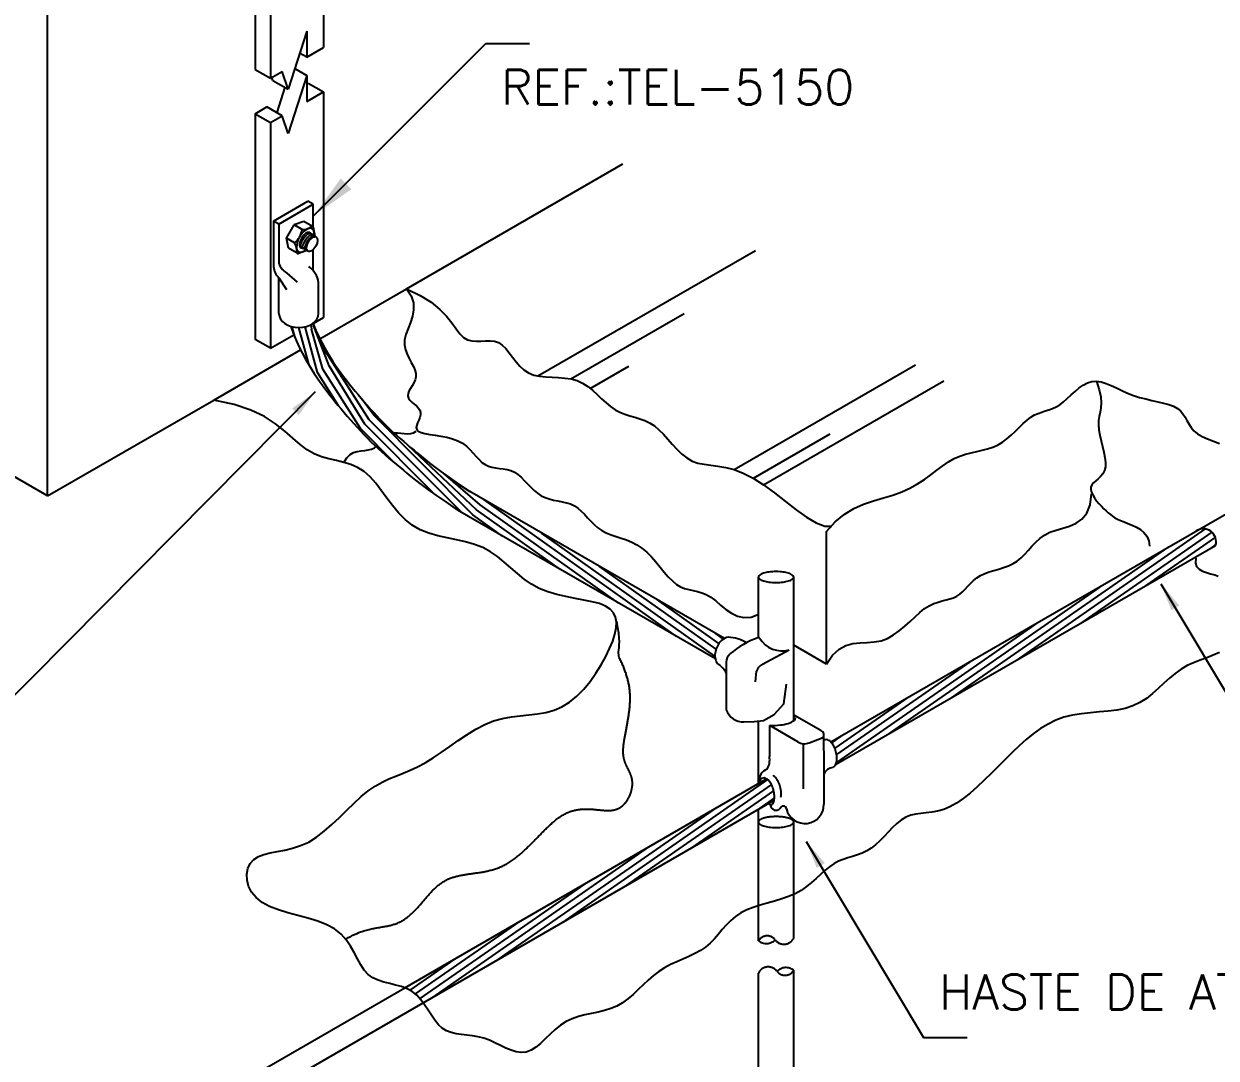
# Model space of a CAD drawing. Header units: millimetres. Extents: x -5101 to -5085.3, y -4733.9 to -4718.3.
# Drawn here: x -5095.69 to -5088.86, y -4730.25 to -4724.32 of the extents above; entities that cross this region are included whole.
import ezdxf

# ---------------------------------------------------------------- set-up
doc = ezdxf.new("R2010")
doc.units = ezdxf.units.MM
doc.header["$LTSCALE"] = 10
doc.linetypes.add('DASHEDX2', pattern=[1.5, 1, -0.5])
doc.layers.add('Termotécnica', color=7, linetype='Continuous')
doc.styles.add('r80', font='romans.shx')

msp = doc.modelspace()

# ---------------------------------------------------------------- linework, layer by layer
at = {"layer": 'Termotécnica', "color": 2}
for p, q in [((-5095.5558, -4727.0241), (-5095.5558, -4718.7488)), ((-5094.3671, -4722.2445), (-5094.3671, -4724.58)), ((-5094.2796, -4722.2228), (-5094.2796, -4724.6305)), ((-5093.9758, -4723.7184), (-5093.9758, -4724.455)), ((-5094.0714, -4724.3609), (-5094.1778, -4724.693)), ((-5094.0714, -4724.3609), (-5094.0714, -4724.5102)), ((-5094.1119, -4724.4869), (-5094.1117, -4724.4867)), ((-5094.0714, -4724.5102), (-5094.1119, -4724.4869)), ((-5094.0714, -4724.5102), (-5093.9758, -4724.455)), ((-5094.3671, -4724.58), (-5094.2796, -4724.6305)), ((-5094.14, -4724.5752), (-5094.0714, -4724.6149)), ((-5094.2796, -4724.6305), (-5094.2116, -4724.5912)), ((-5094.2652, -4724.6425), (-5094.2709, -4724.6254)), ((-5094.2652, -4724.6425), (-5094.1778, -4724.693)), ((-5094.1778, -4724.693), (-5094.2116, -4724.5912)), ((-5094.0714, -4724.6149), (-5094.1778, -4724.947)), ((-5094.0714, -4724.6149), (-5094.0714, -4724.7642)), ((-5094.1966, -4724.6822), (-5094.243, -4724.827)), ((-5094.0714, -4724.6632), (-5094.0633, -4724.6585)), ((-5094.0714, -4724.7642), (-5093.9758, -4724.709)), ((-5094.0633, -4724.6585), (-5093.9758, -4724.709)), ((-5093.9758, -4724.709), (-5093.9758, -4726.0025)), ((-5094.3671, -4724.8339), (-5094.2991, -4724.7946)), ((-5094.3671, -4724.8339), (-5094.2796, -4724.8844)), ((-5094.3671, -4724.8339), (-5094.3671, -4726.1274)), ((-5094.2116, -4724.8451), (-5094.2991, -4724.7946)), ((-5094.2796, -4724.8844), (-5094.2116, -4724.8451)), ((-5094.1778, -4724.947), (-5094.2116, -4724.8451)), ((-5094.2796, -4724.8844), (-5094.2796, -4726.1779)), ((-5094.2796, -4724.8844), (-5094.2796, -4726.1779)), ((-5094.1875, -4725.5471), (-5094.1432, -4725.4704)), ((-5094.0879, -4725.4512), (-5094.1432, -4725.4704)), ((-5094.0972, -4725.497), (-5094.1432, -4725.4704)), ((-5094.0377, -4725.4802), (-5094.0879, -4725.4512)), ((-5094.0628, -4725.5134), (-5094.0639, -4725.5218)), ((-5094.0504, -4725.5178), (-5094.0518, -4725.5288)), ((-5094.0383, -4725.5247), (-5094.0398, -4725.5357)), ((-5094.0237, -4725.5365), (-5094.0334, -4725.4862)), ((-5094.0263, -4725.5317), (-5094.0271, -4725.538)), ((-5094.1765, -4725.6046), (-5094.1875, -4725.5471)), ((-5094.1414, -4725.5737), (-5094.1875, -4725.5471)), ((-5094.1263, -4725.6336), (-5094.1765, -4725.6046)), ((-5094.1072, -4725.5993), (-5094.0964, -4725.5932)), ((-5094.0953, -4725.6063), (-5094.0844, -4725.6001)), ((-5094.0834, -4725.6129), (-5094.0725, -4725.6067)), ((-5094.0705, -4725.6175), (-5094.1189, -4725.6343)), ((-5094.2305, -4725.979), (-5094.2305, -4725.7754)), ((-5094.004, -4725.979), (-5094.004, -4725.8013)), ((-5093.9962, -4726.1237), (-5093.5006, -4725.8376)), ((-5094.0341, -4726.0362), (-5093.9758, -4726.0025)), ((-5094.2796, -4726.1779), (-5094.3671, -4726.1274)), ((-5094.2796, -4726.1779), (-5094.1457, -4726.1006)), ((-5094.6042, -4726.4747), (-5094.1064, -4726.1873)), ((-5094.0223, -4726.428), (-5095.9191, -4728.3412)), ((-5091.0926, -4727.9885), (-5091.0926, -4727.2281)), ((-5091.4837, -4727.8361), (-5091.4837, -4727.4891)), ((-5091.2812, -4728.3124), (-5091.2812, -4727.4891)), ((-5089.1782, -4727.528), (-5088.5069, -4728.6504)), ((-5091.46, -4727.9874), (-5091.3066, -4727.9069)), ((-5091.0926, -4727.9885), (-5091.2812, -4727.8796)), ((-5091.6675, -4727.9757), (-5091.6675, -4728.2506)), ((-5091.5008, -4728.0886), (-5091.4941, -4728.0286)), ((-5091.4837, -4728.673), (-5091.4837, -4728.3146)), ((-5091.4206, -4728.3406), (-5091.4206, -4728.5176)), ((-5091.258, -4728.4339), (-5091.418, -4728.3406)), ((-5091.1262, -4728.369), (-5091.2771, -4728.283)), ((-5091.1082, -4728.4853), (-5091.1082, -4728.3961)), ((-5091.2279, -4728.4443), (-5091.2279, -4728.702)), ((-5091.1926, -4728.4384), (-5091.1183, -4728.4112)), ((-5091.1082, -4728.4853), (-5091.1082, -4728.7913)), ((-5091.4837, -4728.8932), (-5091.4837, -4728.8196)), ((-5091.2095, -4729.0045), (-5090.5382, -4730.1268)), ((-5090.5382, -4730.1268), (-5090.2882, -4730.1268))]:
    msp.add_line(p, q, dxfattribs=at)
at = {"layer": 'Termotécnica', "color": 2, "ltscale": 1.6}
for p, q in [((-5094.0302, -4725.4175), (-5093.0446, -4724.4319)), ((-5093.0446, -4724.4319), (-5092.7946, -4724.4319)), ((-5094.2609, -4725.4487), (-5094.0643, -4725.3352)), ((-5094.034, -4725.3527), (-5094.0643, -4725.3352)), ((-5094.2306, -4725.4661), (-5094.034, -4725.3527)), ((-5094.034, -4725.4841), (-5094.034, -4725.3527)), ((-5094.2609, -4725.4487), (-5094.2609, -4725.7094)), ((-5094.2306, -4725.4661), (-5094.2609, -4725.4487)), ((-5094.2306, -4725.4661), (-5094.2306, -4725.6919)), ((-5094.034, -4725.7331), (-5094.034, -4725.6113)), ((-5094.1853, -4725.7468), (-5094.1256, -4725.7991)), ((-5094.2314, -4725.7741), (-5094.1873, -4725.8402))]:
    msp.add_line(p, q, dxfattribs=at)
at = {"layer": 'Termotécnica', "color": 3}
for p, q in [((-5095.5558, -4727.0241), (-5099.0793, -4724.9898)), ((-5093.5006, -4725.8376), (-5092.2598, -4725.1212)), ((-5095.5558, -4727.0241), (-5094.6042, -4726.4747)), ((-5091.6783, -4727.8413), (-5093.1364, -4726.9994)), ((-5091.7303, -4727.9579), (-5093.2077, -4727.1049)), ((-5091.0691, -4728.4336), (-5088.9662, -4727.2194)), ((-5091.041, -4728.564), (-5088.8643, -4727.3073)), ((-5093.5101, -4729.8429), (-5091.4367, -4728.6458)), ((-5093.4048, -4729.9288), (-5091.3936, -4728.7676))]:
    msp.add_line(p, q, dxfattribs=at)
at = {"layer": 'Termotécnica', "color": 1}
for p, q in [((-5092.747, -4726.3363), (-5091.5008, -4725.6168)), ((-5092.558, -4726.3535), (-5091.9084, -4725.9784)), ((-5094.1382, -4726.1186), (-5094.1557, -4726.0547)), ((-5094.0581, -4726.2753), (-5094.1171, -4726.0597)), ((-5094.0092, -4726.3177), (-5094.081, -4726.0553)), ((-5093.9788, -4726.2985), (-5094.0433, -4726.0692)), ((-5093.9424, -4726.2787), (-5094.0366, -4726.036)), ((-5093.7129, -4726.5875), (-5093.992, -4726.1499)), ((-5093.7384, -4726.6129), (-5093.9424, -4726.2787)), ((-5092.4468, -4726.4086), (-5092.2265, -4726.2814)), ((-5091.6223, -4726.8735), (-5090.5829, -4726.2734)), ((-5093.8891, -4726.5076), (-5094.0092, -4726.3177)), ((-5093.7639, -4726.6382), (-5093.9788, -4726.2985)), ((-5091.4541, -4726.9605), (-5090.4221, -4726.3646)), ((-5093.6874, -4726.5622), (-5093.753, -4726.472)), ((-5093.1193, -4727.1333), (-5093.6874, -4726.5622)), ((-5093.3406, -4727.0129), (-5093.7384, -4726.6129)), ((-5093.1856, -4727.1177), (-5093.7129, -4726.5875)), ((-5093.572, -4726.8311), (-5093.7639, -4726.6382)), ((-5091.5126, -4726.9224), (-5091.072, -4726.668)), ((-5093.0985, -4727.104), (-5093.5208, -4726.706)), ((-5093.0777, -4727.0747), (-5093.2864, -4726.8955)), ((-5092.6179, -4727.4454), (-5093.0985, -4727.104)), ((-5092.2865, -4727.6367), (-5093.0777, -4727.0747)), ((-5091.9551, -4727.8281), (-5093.0568, -4727.0454)), ((-5092.9493, -4727.2541), (-5093.1193, -4727.1333)), ((-5091.7325, -4727.9421), (-5092.7254, -4727.2367)), ((-5088.9231, -4727.2135), (-5090.0073, -4727.9672)), ((-5088.8858, -4727.2314), (-5089.6355, -4727.7525)), ((-5089.134, -4727.3164), (-5090.3792, -4728.1819)), ((-5088.8656, -4727.2612), (-5089.2636, -4727.5378)), ((-5088.8632, -4727.3033), (-5088.8917, -4727.3231)), ((-5091.7263, -4727.9024), (-5092.394, -4727.428)), ((-5089.5059, -4727.5311), (-5090.7511, -4728.3966)), ((-5091.7098, -4727.87), (-5092.0626, -4727.6194)), ((-5089.8777, -4727.7458), (-5091.0362, -4728.551)), ((-5091.6837, -4727.8444), (-5091.7312, -4727.8107)), ((-5090.2496, -4727.9605), (-5091.0355, -4728.5068)), ((-5090.6215, -4728.1752), (-5091.0458, -4728.4701)), ((-5090.9934, -4728.3899), (-5091.0641, -4728.439)), ((-5091.4307, -4728.6501), (-5092.6104, -4729.4701)), ((-5091.4089, -4728.6787), (-5092.2386, -4729.2554)), ((-5091.3962, -4728.7136), (-5091.8667, -4729.0407)), ((-5091.7263, -4728.8118), (-5092.9823, -4729.6848)), ((-5091.3919, -4728.7545), (-5091.4948, -4728.826)), ((-5092.109, -4729.034), (-5093.3542, -4729.8995)), ((-5092.4808, -4729.2486), (-5093.4241, -4729.9043)), ((-5092.8527, -4729.4633), (-5093.4498, -4729.8784)), ((-5093.2246, -4729.678), (-5093.4812, -4729.8564))]:
    msp.add_line(p, q, dxfattribs=at)
at = {"layer": 'Termotécnica', "color": 1, "linetype": 'DASHEDX2'}
for p, q in [((-5088.9662, -4727.2194), (-5087.3275, -4726.2733)), ((-5091.4837, -4729.5739), (-5091.4837, -4728.8932)), ((-5091.2812, -4729.5578), (-5091.2812, -4728.8932)), ((-5091.4837, -4730.9023), (-5091.4837, -4729.7587)), ((-5091.2812, -4730.9023), (-5091.2812, -4729.7427)), ((-5095.6162, -4731.0589), (-5093.5101, -4729.8429)), ((-5095.5109, -4731.1447), (-5093.4048, -4729.9288))]:
    msp.add_line(p, q, dxfattribs=at)
at = {"layer": 'Termotécnica', "color": 2}
for points in [[(-5093.5006, -4725.8376), (-5093.4733, -4725.8783), (-5093.4604, -4725.9181), (-5093.4588, -4725.9568), (-5093.4654, -4725.9944), (-5093.477, -4726.0305), (-5093.4905, -4726.0652), (-5093.5027, -4726.0983), (-5093.5104, -4726.1295), (-5093.5113, -4726.1589), (-5093.5062, -4726.1865), (-5093.4969, -4726.2124), (-5093.485, -4726.2368), (-5093.4723, -4726.2598), (-5093.4604, -4726.2816), (-5093.4511, -4726.3024), (-5093.4459, -4726.3222), (-5093.4462, -4726.3412), (-5093.4509, -4726.3594), (-5093.4586, -4726.3767), (-5093.4679, -4726.3933), (-5093.4774, -4726.409), (-5093.4855, -4726.4238), (-5093.4909, -4726.4378), (-5093.492, -4726.4509), (-5093.488, -4726.4632), (-5093.4798, -4726.4749), (-5093.4687, -4726.4862), (-5093.4561, -4726.4973), (-5093.4434, -4726.5086), (-5093.432, -4726.5203), (-5093.4233, -4726.5326), (-5093.4187, -4726.5459), (-5093.419, -4726.5601), (-5093.4231, -4726.575), (-5093.4293, -4726.5902), (-5093.4359, -4726.6052), (-5093.4413, -4726.6195), (-5093.4437, -4726.6327), (-5093.4414, -4726.6443), (-5093.4328, -4726.6539), (-5093.4167, -4726.6613), (-5093.394, -4726.6669), (-5093.3664, -4726.6716), (-5093.3353, -4726.6761), (-5093.3022, -4726.6812), (-5093.2686, -4726.6876), (-5093.2361, -4726.6961), (-5093.2061, -4726.7075), (-5093.1798, -4726.7222), (-5093.1568, -4726.7395), (-5093.1365, -4726.7585), (-5093.1181, -4726.7782), (-5093.101, -4726.7977), (-5093.0844, -4726.8159), (-5093.0676, -4726.8319), (-5093.0499, -4726.8447), (-5093.0309, -4726.8537), (-5093.0105, -4726.8597), (-5092.9893, -4726.8635), (-5092.9675, -4726.8663), (-5092.9455, -4726.8692), (-5092.9236, -4726.873), (-5092.9022, -4726.8789), (-5092.8816, -4726.888), (-5092.862, -4726.9008), (-5092.8432, -4726.9168), (-5092.8249, -4726.9349), (-5092.8067, -4726.9542), (-5092.7883, -4726.9737), (-5092.7693, -4726.9924), (-5092.7494, -4727.0092), (-5092.7283, -4727.0233), (-5092.7057, -4727.0339), (-5092.6819, -4727.0416), (-5092.6574, -4727.0475), (-5092.6325, -4727.0523), (-5092.6078, -4727.0571), (-5092.5835, -4727.0628), (-5092.5602, -4727.0703), (-5092.5382, -4727.0806), (-5092.5179, -4727.0943), (-5092.4987, -4727.1108), (-5092.4803, -4727.1294), (-5092.4621, -4727.1491), (-5092.4434, -4727.1691), (-5092.424, -4727.1886), (-5092.4031, -4727.2067), (-5092.3802, -4727.2225), (-5092.3551, -4727.2356), (-5092.328, -4727.2466), (-5092.2993, -4727.2564), (-5092.2697, -4727.2661), (-5092.2395, -4727.2766), (-5092.2093, -4727.289), (-5092.1796, -4727.3042), (-5092.1507, -4727.3231), (-5092.1232, -4727.3464), (-5092.0968, -4727.3731), (-5092.0715, -4727.4019), (-5092.047, -4727.4315), (-5092.0231, -4727.4605), (-5091.9997, -4727.4876), (-5091.9764, -4727.5115), (-5091.9532, -4727.5308), (-5091.9298, -4727.5446), (-5091.9062, -4727.5541), (-5091.8822, -4727.5608), (-5091.8579, -4727.5661), (-5091.8332, -4727.5716), (-5091.8079, -4727.5788), (-5091.7821, -4727.5893), (-5091.7557, -4727.6046), (-5091.7284, -4727.6254), (-5091.7, -4727.6495), (-5091.6701, -4727.6741), (-5091.6381, -4727.6962), (-5091.6036, -4727.7129), (-5091.5662, -4727.7212), (-5091.5255, -4727.7182), (-5091.481, -4727.7009)], [(-5093.5006, -4725.8376), (-5093.4216, -4725.8748), (-5093.3587, -4725.9145), (-5093.3094, -4725.955), (-5093.2709, -4725.9948), (-5093.2406, -4726.0324), (-5093.216, -4726.0661), (-5093.1944, -4726.0943), (-5093.1731, -4726.1156), (-5093.1501, -4726.1288), (-5093.1254, -4726.1354), (-5093.0996, -4726.1373), (-5093.0732, -4726.1365), (-5093.0466, -4726.1349), (-5093.0206, -4726.1346), (-5092.9957, -4726.1374), (-5092.9723, -4726.1454), (-5092.9509, -4726.1598), (-5092.9309, -4726.1797), (-5092.9116, -4726.2033), (-5092.8923, -4726.2291), (-5092.8722, -4726.2552), (-5092.8507, -4726.2801), (-5092.8269, -4726.3022), (-5092.8002, -4726.3196), (-5092.7701, -4726.3314), (-5092.7371, -4726.3384), (-5092.7021, -4726.3421), (-5092.6657, -4726.344), (-5092.6287, -4726.3456), (-5092.5921, -4726.3483), (-5092.5564, -4726.3537), (-5092.5225, -4726.3632), (-5092.491, -4726.3778), (-5092.4617, -4726.3968), (-5092.434, -4726.4188), (-5092.4075, -4726.4426), (-5092.3818, -4726.4669), (-5092.3563, -4726.4905), (-5092.3307, -4726.5122), (-5092.3045, -4726.5306), (-5092.2774, -4726.5449), (-5092.2494, -4726.5559), (-5092.2209, -4726.5648), (-5092.1921, -4726.573), (-5092.1633, -4726.5816), (-5092.1348, -4726.5918), (-5092.1068, -4726.605), (-5092.0796, -4726.6223), (-5092.0534, -4726.6445), (-5092.0278, -4726.6706), (-5092.0025, -4726.699), (-5091.9769, -4726.7283), (-5091.9507, -4726.757), (-5091.9234, -4726.7835), (-5091.8946, -4726.8064), (-5091.8639, -4726.8241), (-5091.8308, -4726.8357), (-5091.7952, -4726.843), (-5091.7567, -4726.8481), (-5091.7152, -4726.8534), (-5091.6704, -4726.8611), (-5091.622, -4726.8735), (-5091.57, -4726.8929), (-5091.5139, -4726.9215), (-5091.4541, -4726.9605), (-5091.3917, -4727.0067), (-5091.3286, -4727.056), (-5091.2665, -4727.1039), (-5091.2072, -4727.1463), (-5091.1523, -4727.179), (-5091.1037, -4727.1975), (-5091.063, -4727.1978)], [(-5091.0926, -4727.2281), (-5091.0445, -4727.1728), (-5090.9923, -4727.1299), (-5090.9372, -4727.097), (-5090.8806, -4727.0719), (-5090.8235, -4727.0521), (-5090.7672, -4727.0352), (-5090.713, -4727.0191), (-5090.662, -4727.0013), (-5090.6152, -4726.98), (-5090.5722, -4726.9557), (-5090.5325, -4726.9297), (-5090.4954, -4726.9028), (-5090.4605, -4726.8764), (-5090.427, -4726.8513), (-5090.3945, -4726.8288), (-5090.3622, -4726.81), (-5090.3299, -4726.7955), (-5090.2974, -4726.7846), (-5090.2651, -4726.7762), (-5090.2331, -4726.7692), (-5090.2017, -4726.7625), (-5090.1711, -4726.7549), (-5090.1414, -4726.7454), (-5090.1129, -4726.7329), (-5090.0858, -4726.7165), (-5090.0599, -4726.697), (-5090.0351, -4726.6754), (-5090.0113, -4726.6528), (-5089.9883, -4726.6302), (-5089.966, -4726.6086), (-5089.9443, -4726.5891), (-5089.923, -4726.5728), (-5089.902, -4726.5602), (-5089.8812, -4726.5508), (-5089.8605, -4726.5435), (-5089.8399, -4726.5372), (-5089.8193, -4726.5309), (-5089.7986, -4726.5235), (-5089.7778, -4726.5141), (-5089.7568, -4726.5016), (-5089.7355, -4726.4853), (-5089.7138, -4726.4661), (-5089.6918, -4726.4455), (-5089.6692, -4726.4249), (-5089.6461, -4726.4054), (-5089.6224, -4726.3886), (-5089.598, -4726.3757), (-5089.5728, -4726.3681), (-5089.5467, -4726.3668), (-5089.5198, -4726.3711), (-5089.4919, -4726.3797), (-5089.463, -4726.3915), (-5089.4329, -4726.4054), (-5089.4016, -4726.4203), (-5089.3691, -4726.4349), (-5089.3353, -4726.4482), (-5089.3003, -4726.4593), (-5089.2646, -4726.4685), (-5089.2292, -4726.4766), (-5089.1947, -4726.4842), (-5089.1621, -4726.4918), (-5089.1321, -4726.5003), (-5089.1055, -4726.5103), (-5089.0831, -4726.5223), (-5089.0653, -4726.537), (-5089.0512, -4726.5538), (-5089.0394, -4726.5722), (-5089.0285, -4726.5917), (-5089.0172, -4726.6115), (-5089.0042, -4726.6312), (-5088.988, -4726.6501), (-5088.9673, -4726.6676), (-5088.9412, -4726.6834), (-5088.9106, -4726.6977), (-5088.8768, -4726.711), (-5088.8412, -4726.7236)], [(-5089.5467, -4726.3668), (-5089.5308, -4726.4159), (-5089.5224, -4726.4566), (-5089.5198, -4726.4904), (-5089.5215, -4726.5192), (-5089.5256, -4726.5446), (-5089.5304, -4726.5683), (-5089.5343, -4726.5919), (-5089.5357, -4726.6172), (-5089.5332, -4726.6454), (-5089.5275, -4726.676), (-5089.52, -4726.7081), (-5089.5117, -4726.7407), (-5089.504, -4726.7728), (-5089.4979, -4726.8036), (-5089.4947, -4726.8322), (-5089.4956, -4726.8574), (-5089.5014, -4726.8788), (-5089.5111, -4726.8968), (-5089.5235, -4726.912), (-5089.5372, -4726.9253), (-5089.5508, -4726.9373), (-5089.5632, -4726.9488), (-5089.5729, -4726.9605), (-5089.5787, -4726.9731), (-5089.5795, -4726.9872), (-5089.5759, -4727.0026), (-5089.5685, -4727.0187), (-5089.5583, -4727.0354), (-5089.546, -4727.052), (-5089.5324, -4727.0682), (-5089.5183, -4727.0835), (-5089.5045, -4727.0976), (-5089.4916, -4727.1102), (-5089.4793, -4727.1213), (-5089.4671, -4727.1313), (-5089.4544, -4727.1404), (-5089.4408, -4727.1489), (-5089.4256, -4727.1571), (-5089.4085, -4727.1651), (-5089.3888, -4727.1733), (-5089.3663, -4727.1819), (-5089.3422, -4727.1917), (-5089.318, -4727.2032), (-5089.2949, -4727.2172), (-5089.2745, -4727.2343), (-5089.2581, -4727.2552), (-5089.2473, -4727.2806), (-5089.2433, -4727.3111)], [(-5088.8415, -4727.9222), (-5088.8777, -4727.9374), (-5088.915, -4727.9513), (-5088.9527, -4727.965), (-5088.9902, -4727.9798), (-5089.0269, -4727.9967), (-5089.0623, -4728.0169), (-5089.0959, -4728.0412), (-5089.1284, -4728.0686), (-5089.1603, -4728.0979), (-5089.1925, -4728.1277), (-5089.2257, -4728.1569), (-5089.2605, -4728.1841), (-5089.2978, -4728.2081), (-5089.3383, -4728.2275), (-5089.3824, -4728.2414), (-5089.4296, -4728.251), (-5089.4791, -4728.2575), (-5089.5301, -4728.2623), (-5089.5818, -4728.2668), (-5089.6334, -4728.2725), (-5089.6841, -4728.2806), (-5089.733, -4728.2927), (-5089.7797, -4728.3097), (-5089.8243, -4728.3315), (-5089.8671, -4728.3575), (-5089.9085, -4728.3872), (-5089.949, -4728.4201), (-5089.9889, -4728.4557), (-5090.0286, -4728.4935), (-5090.0684, -4728.5329), (-5090.1087, -4728.5733), (-5090.1493, -4728.6139), (-5090.19, -4728.6536), (-5090.2305, -4728.6915), (-5090.2706, -4728.7267), (-5090.3101, -4728.7581), (-5090.3486, -4728.7847), (-5090.386, -4728.8057), (-5090.422, -4728.8204), (-5090.4567, -4728.83), (-5090.4901, -4728.8359), (-5090.5221, -4728.8398), (-5090.553, -4728.8431), (-5090.5826, -4728.8474), (-5090.611, -4728.8542), (-5090.6383, -4728.865), (-5090.6645, -4728.8809), (-5090.6898, -4728.9012), (-5090.7145, -4728.9244), (-5090.7388, -4728.9495), (-5090.763, -4728.9752), (-5090.7873, -4729.0001), (-5090.8119, -4729.0231), (-5090.8371, -4729.0429), (-5090.8631, -4729.0587), (-5090.8897, -4729.071), (-5090.9167, -4729.081), (-5090.944, -4729.0896), (-5090.9712, -4729.098), (-5090.9982, -4729.1072), (-5091.0248, -4729.1181), (-5091.0508, -4729.1319), (-5091.0761, -4729.1493), (-5091.101, -4729.1696), (-5091.1262, -4729.1921), (-5091.1521, -4729.2157), (-5091.1792, -4729.2396), (-5091.2082, -4729.2628), (-5091.2394, -4729.2846), (-5091.2734, -4729.3039), (-5091.3105, -4729.3202), (-5091.3501, -4729.334), (-5091.3911, -4729.3462), (-5091.4326, -4729.3576), (-5091.4737, -4729.3693), (-5091.5134, -4729.3819), (-5091.5508, -4729.3964), (-5091.585, -4729.4136), (-5091.6154, -4729.4342), (-5091.6425, -4729.4575), (-5091.6672, -4729.4828), (-5091.6904, -4729.5093), (-5091.7131, -4729.5359), (-5091.7361, -4729.5621), (-5091.7604, -4729.5868), (-5091.7869, -4729.6093), (-5091.8161, -4729.6291), (-5091.8478, -4729.6465), (-5091.8813, -4729.6626), (-5091.916, -4729.6779), (-5091.9512, -4729.6934), (-5091.9864, -4729.7098), (-5092.0208, -4729.728), (-5092.054, -4729.7487), (-5092.0854, -4729.7725), (-5092.1153, -4729.7985), (-5092.1444, -4729.8259), (-5092.1731, -4729.8536), (-5092.2019, -4729.8806), (-5092.2314, -4729.9059), (-5092.262, -4729.9285), (-5092.2944, -4729.9474), (-5092.3288, -4729.9619), (-5092.3649, -4729.973), (-5092.4021, -4729.9818), (-5092.4398, -4729.9897), (-5092.4776, -4729.9978), (-5092.5148, -4730.0074), (-5092.5508, -4730.0199), (-5092.5852, -4730.0364), (-5092.6176, -4730.0576), (-5092.6481, -4730.0825), (-5092.6771, -4730.1092), (-5092.7051, -4730.1361), (-5092.7323, -4730.1614), (-5092.7593, -4730.1836), (-5092.7863, -4730.2008), (-5092.8138, -4730.2113), (-5092.842, -4730.2141), (-5092.871, -4730.2101), (-5092.9007, -4730.2008), (-5092.931, -4730.188), (-5092.9619, -4730.173), (-5092.9932, -4730.1575), (-5093.025, -4730.1431), (-5093.0572, -4730.1312), (-5093.0895, -4730.1231), (-5093.1218, -4730.1179), (-5093.1537, -4730.1142), (-5093.1848, -4730.1109), (-5093.2148, -4730.1065), (-5093.2433, -4730.1), (-5093.27, -4730.0899), (-5093.2946, -4730.0749), (-5093.3168, -4730.0543), (-5093.3373, -4730.0291), (-5093.3569, -4730.0007), (-5093.3762, -4729.9707), (-5093.3961, -4729.9406), (-5093.4173, -4729.9119), (-5093.4406, -4729.8859), (-5093.4667, -4729.8644), (-5093.4962, -4729.8481), (-5093.5283, -4729.8361), (-5093.5619, -4729.8269), (-5093.5962, -4729.8188), (-5093.6301, -4729.8102), (-5093.6625, -4729.7997), (-5093.6925, -4729.7857), (-5093.719, -4729.7665), (-5093.7415, -4729.7412), (-5093.7613, -4729.7107), (-5093.7798, -4729.6766), (-5093.7988, -4729.6405), (-5093.8198, -4729.6038), (-5093.8446, -4729.568), (-5093.8748, -4729.5348), (-5093.9119, -4729.5055), (-5093.957, -4729.4814), (-5094.0086, -4729.4615), (-5094.0643, -4729.4444), (-5094.1219, -4729.4288), (-5094.1793, -4729.4134), (-5094.2341, -4729.3967), (-5094.2843, -4729.3775), (-5094.3274, -4729.3543), (-5094.3619, -4729.3263), (-5094.3874, -4729.2946), (-5094.4045, -4729.2605), (-5094.4135, -4729.2257), (-5094.4147, -4729.1915), (-5094.4084, -4729.1596), (-5094.395, -4729.1313), (-5094.3749, -4729.1082), (-5094.3485, -4729.0912), (-5094.3166, -4729.0791), (-5094.2801, -4729.07), (-5094.2399, -4729.0622), (-5094.1969, -4729.0539), (-5094.1521, -4729.0431), (-5094.1062, -4729.0282), (-5094.0603, -4729.0074), (-5094.0151, -4728.9793), (-5093.9707, -4728.9452), (-5093.927, -4728.9069), (-5093.8841, -4728.8661), (-5093.8419, -4728.8247), (-5093.8003, -4728.7843), (-5093.7594, -4728.7467), (-5093.719, -4728.7138), (-5093.6792, -4728.6867), (-5093.6396, -4728.6646), (-5093.6001, -4728.6459), (-5093.5602, -4728.6293), (-5093.5198, -4728.6132), (-5093.4786, -4728.5962), (-5093.4363, -4728.5768), (-5093.3925, -4728.5537), (-5093.3472, -4728.5257), (-5093.3004, -4728.494), (-5093.2524, -4728.4602), (-5093.2033, -4728.4258), (-5093.1534, -4728.3923), (-5093.1029, -4728.3614), (-5093.0519, -4728.3346), (-5093.0008, -4728.3135), (-5092.9496, -4728.2989), (-5092.8986, -4728.2897), (-5092.8481, -4728.2837), (-5092.7982, -4728.279), (-5092.7491, -4728.2736), (-5092.7011, -4728.2655), (-5092.6543, -4728.2528), (-5092.609, -4728.2334), (-5092.5654, -4728.206), (-5092.5238, -4728.1714), (-5092.4845, -4728.1313), (-5092.448, -4728.087), (-5092.4145, -4728.04), (-5092.3844, -4727.9919), (-5092.3581, -4727.9442), (-5092.3359, -4727.8983), (-5092.3182, -4727.8555), (-5092.3054, -4727.8161), (-5092.2981, -4727.7802), (-5092.2966, -4727.7478), (-5092.3016, -4727.719), (-5092.3134, -4727.694), (-5092.3326, -4727.6726), (-5092.3597, -4727.6551), (-5092.3948, -4727.6413), (-5092.4366, -4727.6302), (-5092.4835, -4727.6206), (-5092.534, -4727.6114), (-5092.5865, -4727.6013), (-5092.6393, -4727.5892), (-5092.6909, -4727.574), (-5092.7396, -4727.5543), (-5092.7843, -4727.5295), (-5092.8256, -4727.5006), (-5092.8646, -4727.469), (-5092.9024, -4727.4361), (-5092.9401, -4727.4033), (-5092.9787, -4727.3721), (-5093.0194, -4727.3438), (-5093.0631, -4727.32), (-5093.1106, -4727.3015), (-5093.1612, -4727.2872), (-5093.2138, -4727.2753), (-5093.2671, -4727.2641), (-5093.3202, -4727.2519), (-5093.3719, -4727.2371), (-5093.4211, -4727.2178), (-5093.4667, -4727.1925), (-5093.5079, -4727.1601), (-5093.5453, -4727.1218), (-5093.5799, -4727.0798), (-5093.6125, -4727.0361), (-5093.6442, -4726.9927), (-5093.6758, -4726.9515), (-5093.7084, -4726.9146), (-5093.7428, -4726.8841), (-5093.7797, -4726.8613), (-5093.8188, -4726.8446), (-5093.8596, -4726.8322), (-5093.9015, -4726.8219), (-5093.944, -4726.8115), (-5093.9865, -4726.7991), (-5094.0284, -4726.7824), (-5094.0692, -4726.7596), (-5094.109, -4726.7291), (-5094.1502, -4726.6926), (-5094.196, -4726.6523), (-5094.2495, -4726.6106), (-5094.3139, -4726.5697), (-5094.3923, -4726.5319), (-5094.4877, -4726.4995), (-5094.6042, -4726.4747)], [(-5093.5722, -4726.6626), (-5093.5702, -4726.6623), (-5093.5515, -4726.6624), (-5093.5321, -4726.6642), (-5093.5125, -4726.6664), (-5093.4934, -4726.6676), (-5093.4754, -4726.6665), (-5093.4591, -4726.6618), (-5093.445, -4726.6521)], [(-5093.8596, -4726.8322), (-5093.8426, -4726.8054), (-5093.8235, -4726.7872), (-5093.803, -4726.7756), (-5093.7817, -4726.769), (-5093.7601, -4726.7655), (-5093.739, -4726.7633), (-5093.7189, -4726.7607), (-5093.7004, -4726.7559), (-5093.684, -4726.7476), (-5093.6749, -4726.7406)], [(-5091.0926, -4727.9885), (-5091.0586, -4727.9375), (-5091.0217, -4727.9031), (-5090.9826, -4727.882), (-5090.9421, -4727.8706), (-5090.901, -4727.8656), (-5090.8599, -4727.8634), (-5090.8196, -4727.8606), (-5090.7807, -4727.8538), (-5090.744, -4727.8403), (-5090.7092, -4727.8209), (-5090.6763, -4727.7972), (-5090.6449, -4727.7708), (-5090.615, -4727.7432), (-5090.5862, -4727.7162), (-5090.5584, -4727.6912), (-5090.5314, -4727.67), (-5090.505, -4727.6535), (-5090.4793, -4727.6413), (-5090.4544, -4727.6323), (-5090.4305, -4727.6255), (-5090.4077, -4727.6197), (-5090.3862, -4727.6141), (-5090.366, -4727.6074), (-5090.3474, -4727.5988), (-5090.3303, -4727.5874), (-5090.3144, -4727.5736), (-5090.299, -4727.5581), (-5090.2836, -4727.5417), (-5090.2676, -4727.525), (-5090.2506, -4727.5087), (-5090.2318, -4727.4935), (-5090.2109, -4727.4802), (-5090.1873, -4727.4691), (-5090.1617, -4727.4597), (-5090.1346, -4727.4513), (-5090.1066, -4727.4431), (-5090.0786, -4727.4344), (-5090.051, -4727.4243), (-5090.0247, -4727.4121), (-5090.0002, -4727.3971), (-5089.9779, -4727.3788), (-5089.9572, -4727.3579), (-5089.9371, -4727.3353), (-5089.9167, -4727.3121), (-5089.895, -4727.2892), (-5089.8712, -4727.2677), (-5089.8442, -4727.2484), (-5089.8132, -4727.2326), (-5089.7776, -4727.2203), (-5089.7393, -4727.2095), (-5089.7004, -4727.1972), (-5089.6632, -4727.1805), (-5089.6297, -4727.1566), (-5089.6024, -4727.1224), (-5089.5833, -4727.0752), (-5089.5747, -4727.012)], [(-5088.9781, -4727.3817), (-5088.9803, -4727.4089), (-5088.9733, -4727.4294), (-5088.9591, -4727.4444), (-5088.9396, -4727.4554), (-5088.9168, -4727.4635), (-5088.8928, -4727.4702), (-5088.8695, -4727.4767), (-5088.8488, -4727.4843)], [(-5093.8479, -4729.5644), (-5093.8331, -4729.5556), (-5093.8193, -4729.548), (-5093.8064, -4729.5414), (-5093.7944, -4729.5357), (-5093.7832, -4729.5309), (-5093.7727, -4729.5267), (-5093.7629, -4729.523), (-5093.7537, -4729.5198), (-5093.745, -4729.517), (-5093.7368, -4729.5144), (-5093.7289, -4729.5121), (-5093.7214, -4729.5101), (-5093.7141, -4729.5082), (-5093.7071, -4729.5066), (-5093.7003, -4729.505), (-5093.6935, -4729.5036), (-5093.6869, -4729.5023), (-5093.6803, -4729.501), (-5093.6737, -4729.4998), (-5093.6672, -4729.4986), (-5093.6608, -4729.4975), (-5093.6544, -4729.4964), (-5093.6481, -4729.4953), (-5093.6418, -4729.4942), (-5093.6356, -4729.4932), (-5093.6295, -4729.4921), (-5093.6234, -4729.491), (-5093.6174, -4729.4899), (-5093.6115, -4729.4888), (-5093.6056, -4729.4876), (-5093.5998, -4729.4864), (-5093.594, -4729.4851), (-5093.5884, -4729.4837), (-5093.5828, -4729.4822), (-5093.5772, -4729.4807), (-5093.5718, -4729.4791), (-5093.5664, -4729.4774), (-5093.561, -4729.4756), (-5093.5558, -4729.4736), (-5093.5506, -4729.4716), (-5093.5455, -4729.4694), (-5093.5404, -4729.4671), (-5093.5354, -4729.4647), (-5093.5305, -4729.4622), (-5093.5257, -4729.4595), (-5093.5209, -4729.4567), (-5093.5161, -4729.4538), (-5093.5115, -4729.4508), (-5093.5068, -4729.4477), (-5093.5023, -4729.4445), (-5093.4978, -4729.4412), (-5093.4933, -4729.4378), (-5093.4889, -4729.4343), (-5093.4846, -4729.4307), (-5093.4803, -4729.427), (-5093.476, -4729.4233), (-5093.4718, -4729.4194), (-5093.4676, -4729.4155), (-5093.4634, -4729.4116), (-5093.4593, -4729.4075), (-5093.4552, -4729.4034), (-5093.4512, -4729.3993), (-5093.4471, -4729.3951), (-5093.4431, -4729.3908), (-5093.4392, -4729.3866), (-5093.4352, -4729.3822), (-5093.4313, -4729.3779), (-5093.4274, -4729.3735), (-5093.4235, -4729.3691), (-5093.4196, -4729.3646), (-5093.4158, -4729.3602), (-5093.4119, -4729.3557), (-5093.4081, -4729.3512), (-5093.4042, -4729.3467), (-5093.4004, -4729.3423), (-5093.3966, -4729.3378), (-5093.3927, -4729.3333), (-5093.3889, -4729.3289), (-5093.3851, -4729.3244), (-5093.3812, -4729.32), (-5093.3774, -4729.3156), (-5093.3735, -4729.3112), (-5093.3697, -4729.3069), (-5093.3658, -4729.3026), (-5093.3619, -4729.2984), (-5093.358, -4729.2942), (-5093.354, -4729.29), (-5093.3501, -4729.2859), (-5093.3461, -4729.2819), (-5093.3421, -4729.2779), (-5093.3381, -4729.274), (-5093.334, -4729.2701), (-5093.3299, -4729.2664), (-5093.3258, -4729.2627), (-5093.3216, -4729.2591), (-5093.3174, -4729.2555), (-5093.3131, -4729.2521), (-5093.3088, -4729.2488), (-5093.3045, -4729.2456), (-5093.3001, -4729.2424), (-5093.2957, -4729.2394), (-5093.2912, -4729.2365), (-5093.2867, -4729.2337), (-5093.2822, -4729.231), (-5093.2775, -4729.2284), (-5093.2729, -4729.2259), (-5093.2681, -4729.2236), (-5093.2634, -4729.2213), (-5093.2585, -4729.2192), (-5093.2537, -4729.2171), (-5093.2488, -4729.2152), (-5093.2438, -4729.2133), (-5093.2388, -4729.2115), (-5093.2337, -4729.2098), (-5093.2286, -4729.2083), (-5093.2235, -4729.2067), (-5093.2183, -4729.2053), (-5093.213, -4729.2039), (-5093.2078, -4729.2026), (-5093.2025, -4729.2014), (-5093.1971, -4729.2002), (-5093.1917, -4729.1991), (-5093.1863, -4729.198), (-5093.1809, -4729.197), (-5093.1754, -4729.196), (-5093.1699, -4729.195), (-5093.1643, -4729.1941), (-5093.1588, -4729.1932), (-5093.1532, -4729.1924), (-5093.1476, -4729.1915), (-5093.1419, -4729.1907), (-5093.1362, -4729.1899), (-5093.1306, -4729.1891), (-5093.1248, -4729.1883), (-5093.1191, -4729.1875), (-5093.1134, -4729.1867), (-5093.1076, -4729.1859), (-5093.1018, -4729.185), (-5093.096, -4729.1842), (-5093.0902, -4729.1833), (-5093.0844, -4729.1824), (-5093.0785, -4729.1815), (-5093.0727, -4729.1806), (-5093.0668, -4729.1796), (-5093.061, -4729.1785), (-5093.0551, -4729.1774), (-5093.0492, -4729.1763), (-5093.0433, -4729.1751), (-5093.0374, -4729.1739), (-5093.0316, -4729.1726), (-5093.0257, -4729.1712), (-5093.0198, -4729.1697), (-5093.0139, -4729.1682), (-5093.008, -4729.1666), (-5093.0022, -4729.1649), (-5092.9963, -4729.1631), (-5092.9904, -4729.1613), (-5092.9846, -4729.1593), (-5092.9787, -4729.1572), (-5092.9729, -4729.155), (-5092.9671, -4729.1528), (-5092.9613, -4729.1504), (-5092.9555, -4729.1479), (-5092.9497, -4729.1452), (-5092.944, -4729.1425), (-5092.9382, -4729.1396), (-5092.9325, -4729.1366), (-5092.9268, -4729.1335), (-5092.9211, -4729.1302), (-5092.9154, -4729.1268), (-5092.9098, -4729.1233), (-5092.9041, -4729.1197), (-5092.8985, -4729.1159), (-5092.8929, -4729.1121), (-5092.8874, -4729.1081), (-5092.8818, -4729.104), (-5092.8763, -4729.0998), (-5092.8707, -4729.0955), (-5092.8652, -4729.0911), (-5092.8598, -4729.0866), (-5092.8543, -4729.0821), (-5092.8489, -4729.0774), (-5092.8434, -4729.0727), (-5092.838, -4729.0679), (-5092.8326, -4729.063), (-5092.8272, -4729.0581), (-5092.8219, -4729.0531), (-5092.8165, -4729.0481), (-5092.8112, -4729.043), (-5092.8059, -4729.0379), (-5092.8006, -4729.0327), (-5092.7953, -4729.0275), (-5092.79, -4729.0223), (-5092.7847, -4729.017), (-5092.7795, -4729.0117), (-5092.7743, -4729.0064), (-5092.769, -4729.0011), (-5092.7638, -4728.9958), (-5092.7586, -4728.9905), (-5092.7534, -4728.9852), (-5092.7482, -4728.9799), (-5092.7431, -4728.9746), (-5092.7379, -4728.9694), (-5092.7328, -4728.9641), (-5092.7276, -4728.9589), (-5092.7225, -4728.9537), (-5092.7174, -4728.9486), (-5092.7123, -4728.9435), (-5092.7071, -4728.9384), (-5092.7021, -4728.9334), (-5092.697, -4728.9285), (-5092.6919, -4728.9236), (-5092.6868, -4728.9188), (-5092.6817, -4728.914), (-5092.6767, -4728.9093), (-5092.6716, -4728.9048), (-5092.6666, -4728.9002), (-5092.6615, -4728.8958), (-5092.6565, -4728.8915), (-5092.6514, -4728.8873), (-5092.6464, -4728.8831), (-5092.6414, -4728.8791), (-5092.6363, -4728.8752), (-5092.6313, -4728.8714), (-5092.6263, -4728.8678), (-5092.6213, -4728.8642), (-5092.6163, -4728.8608), (-5092.6112, -4728.8576), (-5092.6062, -4728.8544), (-5092.6012, -4728.8514), (-5092.5962, -4728.8486), (-5092.5912, -4728.8458), (-5092.5862, -4728.8433), (-5092.5812, -4728.8409), (-5092.5762, -4728.8386), (-5092.5712, -4728.8365), (-5092.5662, -4728.8345), (-5092.5612, -4728.8326), (-5092.5562, -4728.8309), (-5092.5513, -4728.8293), (-5092.5463, -4728.8278), (-5092.5413, -4728.8265), (-5092.5364, -4728.8252), (-5092.5314, -4728.8241), (-5092.5265, -4728.8231), (-5092.5216, -4728.8222), (-5092.5166, -4728.8214), (-5092.5117, -4728.8208), (-5092.5069, -4728.8202), (-5092.502, -4728.8197), (-5092.4971, -4728.8192), (-5092.4923, -4728.8189), (-5092.4874, -4728.8186), (-5092.4826, -4728.8184), (-5092.4778, -4728.8183), (-5092.4731, -4728.8183), (-5092.4683, -4728.8183), (-5092.4636, -4728.8184), (-5092.4589, -4728.8185), (-5092.4542, -4728.8186), (-5092.4495, -4728.8189), (-5092.4449, -4728.8191), (-5092.4402, -4728.8194), (-5092.4356, -4728.8197), (-5092.4311, -4728.8201), (-5092.4265, -4728.8205), (-5092.422, -4728.8208), (-5092.4175, -4728.8213), (-5092.4131, -4728.8217), (-5092.4086, -4728.8221), (-5092.4043, -4728.8225), (-5092.3999, -4728.823), (-5092.3956, -4728.8234), (-5092.3913, -4728.8238), (-5092.387, -4728.8242), (-5092.3828, -4728.8246), (-5092.3786, -4728.825), (-5092.3744, -4728.8253), (-5092.3703, -4728.8256), (-5092.3662, -4728.8259), (-5092.3622, -4728.8262), (-5092.3582, -4728.8264), (-5092.3542, -4728.8265), (-5092.3503, -4728.8266), (-5092.3464, -4728.8267), (-5092.3426, -4728.8267), (-5092.3388, -4728.8266), (-5092.3351, -4728.8264), (-5092.3314, -4728.8262), (-5092.3277, -4728.8259), (-5092.3241, -4728.8256), (-5092.3205, -4728.8251), (-5092.317, -4728.8246), (-5092.3136, -4728.824), (-5092.3102, -4728.8233), (-5092.3068, -4728.8225), (-5092.3035, -4728.8216), (-5092.3002, -4728.8206), (-5092.297, -4728.8195), (-5092.2939, -4728.8184), (-5092.2908, -4728.8171), (-5092.2877, -4728.8157), (-5092.2847, -4728.8143), (-5092.2818, -4728.8128), (-5092.2789, -4728.8112), (-5092.2761, -4728.8095), (-5092.2733, -4728.8077), (-5092.2706, -4728.8058), (-5092.2679, -4728.8039), (-5092.2653, -4728.8019), (-5092.2627, -4728.7998), (-5092.2602, -4728.7977), (-5092.2577, -4728.7955), (-5092.2553, -4728.7932), (-5092.253, -4728.7908), (-5092.2507, -4728.7884), (-5092.2484, -4728.786), (-5092.2463, -4728.7835), (-5092.2441, -4728.7809), (-5092.2421, -4728.7783), (-5092.24, -4728.7756), (-5092.2381, -4728.7729), (-5092.2362, -4728.7701), (-5092.2343, -4728.7673), (-5092.2325, -4728.7645), (-5092.2308, -4728.7616), (-5092.2291, -4728.7587), (-5092.2275, -4728.7557), (-5092.2259, -4728.7527), (-5092.2244, -4728.7497), (-5092.2229, -4728.7467), (-5092.2215, -4728.7436), (-5092.2202, -4728.7406), (-5092.2189, -4728.7375), (-5092.2177, -4728.7344), (-5092.2165, -4728.7312), (-5092.2154, -4728.7281), (-5092.2143, -4728.7249), (-5092.2133, -4728.7218), (-5092.2124, -4728.7186), (-5092.2115, -4728.7155), (-5092.2107, -4728.7123), (-5092.2099, -4728.7091), (-5092.2092, -4728.706), (-5092.2086, -4728.7028), (-5092.208, -4728.6997), (-5092.2075, -4728.6965), (-5092.207, -4728.6934), (-5092.2066, -4728.6903), (-5092.2062, -4728.6872), (-5092.2059, -4728.6842), (-5092.2057, -4728.6811), (-5092.2055, -4728.6781), (-5092.2054, -4728.6751), (-5092.2054, -4728.6722), (-5092.2054, -4728.6692), (-5092.2054, -4728.6663), (-5092.2055, -4728.6635), (-5092.2057, -4728.6606), (-5092.206, -4728.6578), (-5092.2063, -4728.6551), (-5092.2066, -4728.6524), (-5092.207, -4728.6497), (-5092.2075, -4728.647), (-5092.208, -4728.6444), (-5092.2086, -4728.6418), (-5092.2092, -4728.6393), (-5092.2098, -4728.6367), (-5092.2105, -4728.6342), (-5092.2113, -4728.6318), (-5092.212, -4728.6293), (-5092.2129, -4728.6269), (-5092.2137, -4728.6245), (-5092.2146, -4728.6221), (-5092.2155, -4728.6198), (-5092.2165, -4728.6174), (-5092.2175, -4728.6151), (-5092.2185, -4728.6128), (-5092.2195, -4728.6105), (-5092.2206, -4728.6082), (-5092.2217, -4728.6059), (-5092.2228, -4728.6036), (-5092.2239, -4728.6013), (-5092.225, -4728.599), (-5092.2261, -4728.5967), (-5092.2273, -4728.5944), (-5092.2284, -4728.5921), (-5092.2296, -4728.5898), (-5092.2307, -4728.5875), (-5092.2319, -4728.5852), (-5092.2331, -4728.5829), (-5092.2342, -4728.5805), (-5092.2354, -4728.5782), (-5092.2365, -4728.5758), (-5092.2377, -4728.5734), (-5092.2388, -4728.571), (-5092.2399, -4728.5686), (-5092.2411, -4728.5661), (-5092.2421, -4728.5636), (-5092.2432, -4728.5611), (-5092.2443, -4728.5586), (-5092.2453, -4728.556), (-5092.2463, -4728.5534), (-5092.2473, -4728.5508), (-5092.2482, -4728.5481), (-5092.2491, -4728.5453), (-5092.25, -4728.5426), (-5092.2509, -4728.5398), (-5092.2517, -4728.5369), (-5092.2524, -4728.534), (-5092.2532, -4728.5311), (-5092.2539, -4728.5281), (-5092.2545, -4728.5251), (-5092.2551, -4728.522), (-5092.2557, -4728.5188), (-5092.2562, -4728.5156), (-5092.2566, -4728.5123), (-5092.257, -4728.509), (-5092.2573, -4728.5056), (-5092.2576, -4728.5021), (-5092.2578, -4728.4986), (-5092.258, -4728.495), (-5092.2581, -4728.4914), (-5092.2581, -4728.4877), (-5092.2581, -4728.4839), (-5092.258, -4728.48), (-5092.2578, -4728.4761), (-5092.2576, -4728.4721), (-5092.2573, -4728.468), (-5092.257, -4728.4639), (-5092.2566, -4728.4597), (-5092.2562, -4728.4555), (-5092.2557, -4728.4511), (-5092.2552, -4728.4468), (-5092.2546, -4728.4423), (-5092.254, -4728.4378), (-5092.2533, -4728.4333), (-5092.2526, -4728.4286), (-5092.2519, -4728.424), (-5092.2511, -4728.4193), (-5092.2503, -4728.4145), (-5092.2495, -4728.4096), (-5092.2486, -4728.4048), (-5092.2477, -4728.3998), (-5092.2468, -4728.3949), (-5092.2459, -4728.3898), (-5092.245, -4728.3848), (-5092.244, -4728.3797), (-5092.243, -4728.3745), (-5092.242, -4728.3693), (-5092.241, -4728.3641), (-5092.24, -4728.3588), (-5092.239, -4728.3535), (-5092.238, -4728.3482), (-5092.237, -4728.3428), (-5092.236, -4728.3374), (-5092.235, -4728.332), (-5092.234, -4728.3265), (-5092.233, -4728.321), (-5092.2321, -4728.3155), (-5092.2311, -4728.3099), (-5092.2302, -4728.3043), (-5092.2293, -4728.2987), (-5092.2284, -4728.2931), (-5092.2275, -4728.2875), (-5092.2267, -4728.2818), (-5092.2258, -4728.2761), (-5092.2251, -4728.2704), (-5092.2243, -4728.2647), (-5092.2236, -4728.259), (-5092.2229, -4728.2532), (-5092.2223, -4728.2475), (-5092.2217, -4728.2417), (-5092.2212, -4728.2359), (-5092.2207, -4728.2302), (-5092.2202, -4728.2244), (-5092.2198, -4728.2186), (-5092.2195, -4728.2128), (-5092.2192, -4728.207), (-5092.219, -4728.2012), (-5092.2188, -4728.1954), (-5092.2187, -4728.1896), (-5092.2187, -4728.1838), (-5092.2187, -4728.178), (-5092.2188, -4728.1722), (-5092.219, -4728.1664), (-5092.2192, -4728.1607), (-5092.2195, -4728.1549), (-5092.2199, -4728.1491), (-5092.2204, -4728.1434), (-5092.2209, -4728.1376), (-5092.2216, -4728.1319), (-5092.2223, -4728.1262), (-5092.2231, -4728.1205), (-5092.2239, -4728.1148), (-5092.2249, -4728.1091), (-5092.2259, -4728.1034), (-5092.227, -4728.0977), (-5092.2282, -4728.092), (-5092.2294, -4728.0863), (-5092.2308, -4728.0807), (-5092.2322, -4728.075), (-5092.2337, -4728.0693), (-5092.2352, -4728.0637), (-5092.2369, -4728.058), (-5092.2386, -4728.0524), (-5092.2404, -4728.0468), (-5092.2422, -4728.0411), (-5092.2442, -4728.0355), (-5092.2462, -4728.0299), (-5092.2483, -4728.0243), (-5092.2505, -4728.0186), (-5092.2527, -4728.013), (-5092.255, -4728.0074), (-5092.2574, -4728.0018), (-5092.2599, -4727.9962), (-5092.2624, -4727.9906), (-5092.265, -4727.9849), (-5092.2677, -4727.9793), (-5092.2705, -4727.9737), (-5092.2733, -4727.9681), (-5092.2761, -4727.9623), (-5092.2787, -4727.9562), (-5092.2809, -4727.9497), (-5092.2828, -4727.9427), (-5092.2841, -4727.9349), (-5092.2847, -4727.9262), (-5092.2846, -4727.9166), (-5092.2836, -4727.9057), (-5092.2822, -4727.8931), (-5092.281, -4727.8779), (-5092.2804, -4727.8597), (-5092.2811, -4727.8376), (-5092.2834, -4727.811), (-5092.2881, -4727.7794), (-5092.2955, -4727.7419)], [(-5091.5663, -4728.3194), (-5091.5078, -4728.3169), (-5091.4544, -4728.3118), (-5091.3933, -4728.2762), (-5091.3374, -4728.2152), (-5091.3221, -4728.1034)]]:
    msp.add_lwpolyline(points, dxfattribs=at)
at = {"layer": 'Termotécnica', "color": 3}
for points in [[(-5094.1628, -4726.0526), (-5094.1492, -4726.0922), (-5094.1308, -4726.1366), (-5094.1129, -4726.1745), (-5094.0957, -4726.2083), (-5094.0788, -4726.2396), (-5094.0618, -4726.2691), (-5094.0449, -4726.2968), (-5094.0281, -4726.3231), (-5094.0113, -4726.348), (-5093.9945, -4726.3717), (-5093.9778, -4726.3946), (-5093.9611, -4726.417), (-5093.9442, -4726.439), (-5093.9271, -4726.4608), (-5093.9098, -4726.4824), (-5093.8923, -4726.5038), (-5093.8746, -4726.525), (-5093.8568, -4726.546), (-5093.8388, -4726.567), (-5093.8205, -4726.588), (-5093.8019, -4726.6091), (-5093.783, -4726.6301), (-5093.7636, -4726.6511), (-5093.7439, -4726.672), (-5093.7239, -4726.6927), (-5093.7034, -4726.7132), (-5093.6825, -4726.7334), (-5093.6615, -4726.7531), (-5093.6404, -4726.7722), (-5093.6194, -4726.7907), (-5093.5986, -4726.8087), (-5093.5779, -4726.8262), (-5093.5575, -4726.8433), (-5093.5374, -4726.8601), (-5093.5176, -4726.8767), (-5093.4971, -4726.8938), (-5093.4743, -4726.9125), (-5093.4477, -4726.9337), (-5093.4159, -4726.958), (-5093.3777, -4726.9863), (-5093.3313, -4727.0195), (-5093.2752, -4727.0586), (-5093.2077, -4727.1049)], [(-5094.0347, -4726.0347), (-5094.0304, -4726.0472), (-5094.0146, -4726.0852), (-5093.9988, -4726.1186), (-5093.9832, -4726.1493), (-5093.9678, -4726.1778), (-5093.9525, -4726.2044), (-5093.9373, -4726.2295), (-5093.922, -4726.2532), (-5093.9067, -4726.2759), (-5093.8913, -4726.2978), (-5093.8757, -4726.3191), (-5093.8599, -4726.3402), (-5093.8438, -4726.3612), (-5093.8276, -4726.3819), (-5093.8111, -4726.4025), (-5093.7943, -4726.423), (-5093.7774, -4726.4433), (-5093.7602, -4726.4637), (-5093.7427, -4726.484), (-5093.7251, -4726.5043), (-5093.7072, -4726.5245), (-5093.689, -4726.5446), (-5093.6707, -4726.5646), (-5093.6521, -4726.5843), (-5093.6333, -4726.6037), (-5093.6143, -4726.6228), (-5093.595, -4726.6414), (-5093.5755, -4726.6597), (-5093.5558, -4726.6775), (-5093.536, -4726.695), (-5093.516, -4726.7122), (-5093.496, -4726.7291), (-5093.476, -4726.7459), (-5093.456, -4726.7626), (-5093.4361, -4726.7792), (-5093.4161, -4726.796), (-5093.3944, -4726.8138), (-5093.3695, -4726.8337), (-5093.3396, -4726.8566), (-5093.303, -4726.8836), (-5093.2581, -4726.9157), (-5093.2031, -4726.954), (-5093.1364, -4726.9994)]]:
    msp.add_lwpolyline(points, dxfattribs=at)
at = {"layer": 'Termotécnica', "color": 1}
msp.add_lwpolyline([(-5094.0483, -4726.0428), (-5094.0433, -4726.0692)], dxfattribs=at)
at = {"layer": 'Termotécnica', "color": 2}
msp.add_lwpolyline([(-5091.4837, -4727.4891, 0.236645), (-5091.479, -4727.4986, 0.085557), (-5091.454, -4727.5112, 0.043156), (-5091.424, -4727.5178, 0.031861), (-5091.3824, -4727.5204, 0.031861), (-5091.3409, -4727.5178, 0.043156), (-5091.3108, -4727.5112, 0.085557), (-5091.2859, -4727.4986, 0.236645), (-5091.2812, -4727.4891, 0.236645), (-5091.2859, -4727.4796, 0.085557), (-5091.3108, -4727.467, 0.043156), (-5091.3409, -4727.4604, 0.031861), (-5091.3824, -4727.4578, 0.031861), (-5091.424, -4727.4604, 0.043156), (-5091.454, -4727.467, 0.085557), (-5091.479, -4727.4796, 0.236645)], format="xyb", close=True, dxfattribs=at)
for points in [[(-5091.6894, -4727.8486, 0.057952), (-5091.7045, -4727.8631, 0.068674), (-5091.7224, -4727.8923, 0.068674), (-5091.7317, -4727.9252, 0.094064), (-5091.7301, -4727.959, 0.032944)], [(-5091.6566, -4727.8344, 0.138403), (-5091.6894, -4727.8486, 0.080567)], [(-5091.73, -4727.959, 0.023838), (-5091.7281, -4727.965, 0.202617)], [(-5091.4837, -4728.8932, 0.236645), (-5091.479, -4728.9027, 0.085557), (-5091.454, -4728.9153, 0.043156), (-5091.424, -4728.9219, 0.031861), (-5091.3824, -4728.9245, 0.031861), (-5091.3409, -4728.9219, 0.043156), (-5091.3108, -4728.9153, 0.085557), (-5091.2859, -4728.9027, 0.236645), (-5091.2812, -4728.8932)]]:
    msp.add_lwpolyline(points, format="xyb", dxfattribs=at)
at = {"layer": 'Termotécnica', "color": 1, "linetype": 'DASHEDX2'}
msp.add_lwpolyline([(-5091.4837, -4728.8932, -0.236645), (-5091.479, -4728.8837, -0.085557), (-5091.454, -4728.871, -0.043156), (-5091.424, -4728.8645, -0.031861), (-5091.3824, -4728.8619, -0.031861), (-5091.3409, -4728.8645, -0.043156), (-5091.3108, -4728.871, -0.085557), (-5091.2859, -4728.8837, -0.236645), (-5091.2812, -4728.8932)], format="xyb", dxfattribs=at)
at = {"layer": 'Termotécnica', "color": 2}
for centre, radius, start, end in [((-5094.2142, -4725.4805), 0.1182, 307.99693, 352.0248), ((-5094.0898, -4725.429), 0.0684, 263.81075, 314.50098), ((-5094.0421, -4725.4878), 0.00886, 10.88457, 60), ((-5094.0324, -4725.5382), 0.00886, 359.13174, 10.88457), ((-5094.1969, -4725.6141), 0.0686, 345.58178, 36.10648), ((-5094.1218, -4725.6259), 0.00886, 240, 289.11647), ((-5094.0734, -4725.6092), 0.00886, 289.11647, 296.29189), ((-5094.1413, -4725.8212), 0.1388, 8.24164, 53.83282), ((-5091.6592, -4728.0321), 0.1977, 57.34148, 89.23023), ((-5091.3249, -4728.3006), 0.4909, 108.87164, 130.97269), ((-5091.4818, -4727.8418), 0.006, 30.67725, 108.87164), ((-5091.3471, -4727.7619), 0.1506, 210.67725, 285.59136), ((-5091.6075, -4727.9753), 0.06, 130.97269, 180.38574), ((-5091.6797, -4727.9502), 0.0507, 196.97744, 231.09017), ((-5091.794, -4728.1043), 0.1413, 26.02537, 54.27646), ((-5091.4157, -4728.0588), 0.084, 121.80187, 158.9528), ((-5091.5699, -4728.2159), 0.1035, 199.55169, 272.0083), ((-5091.418, -4727.8488), 0.4918, 269.6946, 270), ((-5091.418, -4727.8488), 0.4918, 270, 277.0835), ((-5091.3903, -4728.0717), 0.2671, 277.0835, 286.69924), ((-5091.3486, -4728.2108), 0.1219, 286.69924, 305.91446), ((-5091.3486, -4728.3817), 0.1219, 54.08554, 56.43687), ((-5091.2867, -4728.2963), 0.0164, 0, 54.08554), ((-5091.2867, -4728.2963), 0.0164, 305.91446, 360), ((-5091.1311, -4728.3917), 0.0233, 303.27358, 77.87146), ((-5091.2212, -4728.3765), 0.0681, 237.34405, 294.82251), ((-5091.0951, -4728.4426), 0.0223, 105.11082, 122.20958), ((-5091.0951, -4728.4426), 0.0223, 65.80307, 105.11082), ((-5091.1101, -4728.4762), 0.0592, 41.94706, 65.80307), ((-5091.1415, -4728.5044), 0.1013, 26.94663, 41.94706), ((-5091.1959, -4728.532), 0.1623, 15.11082, 26.94663), ((-5091.5258, -4728.5362), 0.1068, 329.42032, 9.99895), ((-5091.1959, -4728.532), 0.1623, 3.27501, 15.11082), ((-5091.1349, -4728.5286), 0.1013, 348.27458, 3.27501), ((-5091.4156, -4728.6502), 0.0625, 106.98002, 191.05834), ((-5091.0478, -4728.6457), 0.0663, 98.76322, 153.41949), ((-5091.0638, -4728.5585), 0.0223, 285.11082, 324.41857), ((-5091.0937, -4728.5371), 0.0592, 324.41857, 348.27458), ((-5091.4531, -4728.6623), 0.0223, 105.11082, 144.41857), ((-5091.4531, -4728.6623), 0.0223, 65.80307, 105.11082), ((-5091.4682, -4728.6958), 0.0592, 41.94706, 65.80307), ((-5091.4996, -4728.724), 0.1013, 26.94663, 41.94706), ((-5091.554, -4728.7517), 0.1623, 15.11082, 26.94663), ((-5091.4293, -4728.6778), 0.0592, 41.94706, 59.33615), ((-5091.4606, -4728.7059), 0.1013, 26.94663, 41.94706), ((-5091.515, -4728.7336), 0.1623, 15.11082, 26.94663), ((-5091.554, -4728.7517), 0.1623, 3.27501, 15.11082), ((-5091.493, -4728.7482), 0.1013, 348.27458, 3.27501), ((-5091.515, -4728.7336), 0.1623, 3.27501, 15.11082), ((-5091.454, -4728.7301), 0.1013, 348.8072, 3.27501), ((-5091.4129, -4728.7873), 0.01, 177.01991, 336.99486), ((-5091.383, -4728.7939), 0.0319, 185.97721, 315.33502), ((-5091.4518, -4728.7567), 0.0592, 324.41857, 348.27458), ((-5091.3416, -4728.8203), 0.0191, 6.23061, 168.19116), ((-5091.2169, -4728.7926), 0.1088, 193.61657, 0.70942)]:
    msp.add_arc(centre, radius, start, end, dxfattribs=at)
at = {"layer": 'Termotécnica', "color": 2, "ltscale": 1.6}
for centre, start, end in [((-5094.1682, -4725.7062), 181.95655, 227.04675), ((-5094.1419, -4725.6648), 197.03702, 242.12723)]:
    msp.add_arc(centre, 0.0927, start, end, dxfattribs=at)
at = {"layer": 'Termotécnica', "color": 3}
for centre, radius, start, end in [((-5088.935, -4727.2863), 0.0738, 343.4713, 125.0199), ((-5091.4232, -4728.6837), 0.0592, 144.41857, 162.60956)]:
    msp.add_arc(centre, radius, start, end, dxfattribs=at)
at = {"layer": 'Termotécnica', "color": 1, "linetype": 'DASHEDX2'}
for centre, radius, start, end in [((-5091.4338, -4729.6036), 0.0581, 37.13817, 149.23764), ((-5091.4387, -4729.515), 0.0741, 232.63443, 313.74139), ((-5091.3376, -4729.5307), 0.0626, 217.13817, 334.37216), ((-5091.4273, -4729.7858), 0.0626, 37.13817, 154.37216), ((-5091.3261, -4729.8015), 0.0741, 52.63443, 133.74139), ((-5091.3311, -4729.7129), 0.0581, 217.13817, 329.23764)]:
    msp.add_arc(centre, radius, start, end, dxfattribs=at)
at = {"layer": 'Termotécnica', "color": 2}
for major_axis, start_param, end_param in [((0.0385, 0.0666), -0.868466, 4.143729), ((0.0252, 0.0437), -0.455145, 3.411157)]:
    msp.add_ellipse((-5094.0788, -4725.5587), major_axis=major_axis, ratio=0.500279, start_param=start_param, end_param=end_param, dxfattribs=at)
at = {"layer": 'Termotécnica', "color": 1}
for centre in [(-5094.0788, -4725.5587), (-5094.0668, -4725.5653), (-5094.0548, -4725.5723)]:
    msp.add_ellipse(centre, major_axis=(0.0285, 0.041), ratio=0.281547, start_param=0.017275, end_param=3.141593, dxfattribs=at)
at = {"layer": 'Termotécnica', "color": 2}
msp.add_ellipse((-5094.0409, -4725.581), major_axis=(-0.0237, -0.0411), ratio=0.509483, dxfattribs=at)
at = {"layer": 'Termotécnica', "color": 2, "linetype": 'Continuous'}
msp.add_ellipse((-5094.1172, -4725.979), major_axis=(0.1133, 0), ratio=0.708671, start_param=3.141593, end_param=6.283185, dxfattribs=at)
at = {"layer": 'Termotécnica', "color": 2, "ltscale": 1.6}
msp.add_solid([(-5093.8155, -4725.2662), (-5093.8762, -4725.2047), (-5094.0302, -4725.4175)], dxfattribs=at)
at = {"layer": 'Termotécnica', "color": 2}
for points in [[(-5094.155, -4726.5224), (-5094.1172, -4726.5603), (-5094.0223, -4726.428)], [(-5089.072, -4727.6515), (-5089.1178, -4727.6792), (-5089.1782, -4727.528)], [(-5091.1032, -4729.1279), (-5091.149, -4729.1557), (-5091.2095, -4729.0045)]]:
    msp.add_solid(points, dxfattribs=at)

# ---------------------------------------------------------------- texts
at = {"layer": 'Termotécnica', "color": 2, "ltscale": 1.6, "style": 'r80'}
msp.add_text('REF.:TEL-5150', height=0.2, dxfattribs=at).set_placement((-5092.9579, -4724.7813))
at = {"layer": 'Termotécnica', "color": 2, "style": 'r80'}
msp.add_text('HASTE DE ATERRAMENTO TIPO', height=0.2, dxfattribs=at).set_placement((-5090.4474, -4729.9668))

doc.saveas('drawing.dxf')
